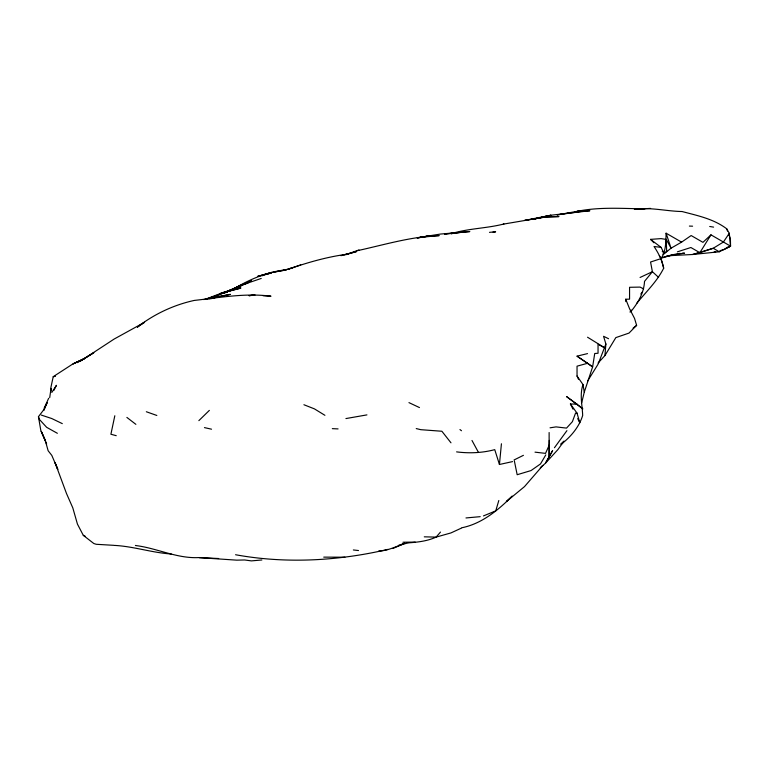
<?xml version="1.0" encoding="UTF-8"?>
<svg xmlns="http://www.w3.org/2000/svg" width="769" height="769" viewBox="0 0 769 769"><rect width="100%" height="100%" fill="white"/><g stroke="black" fill="none" stroke-linecap="round" stroke-linejoin="round"><path stroke-width="1.15" d="M578.48 379.252L577.038 376.022L577.038 366.179L587.545 363.285L592.62 366.861L584.277 392.161L581.691 402.802M549.124 432.524L549.133 456.786L545.519 463.14L540.271 467.985M549.287 440.397L549.133 456.786L552.623 450.605L545.519 463.14L557.833 449.682L564.023 441.127L560.707 444.098M598.042 363.055L604.934 355.576L605.885 343.993L603.559 336.284L608.548 338.725M512.548 461.602L499.437 464.486L501.426 443.771M630.82 311.647C637.991 303.005 643.97 292.864 644.518 281.387L652.391 271.707L650.564 262.018L661.071 258.595L663.685 268.198C657.043 281.512 645.931 292.009 636.732 303.332M44.025 410.281L44.342 407.945L48.63 398.294M49.706 397.66L51.033 388.422M577.038 376.022L582.989 384.548C579.48 394.93 582.354 405.167 582.671 415.5C579.057 427.131 570.752 436.83 561.283 444.194M728.762 234.353L730.406 238.794L730.55 246.157L710.969 234.843L702.943 242.341L691.158 235.545L681.584 242.139L666.098 233.199C665.848 241.61 666.079 251.473 661.004 258.557M114.821 415.75L110.899 434.245L116.244 435.687M77.304 362.641L93.808 352.74L83.302 359.258L73.074 363.881L84.657 358.45L72.805 363.987L53.224 376.685L50.889 387.47L51.158 391.037M498.812 500.513L495.745 510.876L483.47 515.912M605.885 343.993L598.349 363.554M46.736 403.033L44.91 408.272L38.45 416.673L40.853 430.698L45.217 440.301L48.139 450.749L51.792 455.373L57.829 469.407L55.051 462.65L66.499 493.515L72.805 507.876L77.438 524.093L83.302 535.339L93.808 543.51L96.221 544.289L114.264 545.356M549.374 444.799L545.519 453.374L535.013 452.153M53.792 390.498L56.454 385.298L51.792 392.469M630.032 312.118L631.128 310.051M44.342 407.945L47.457 402.62M545.807 454.873L540.501 463.928L531.014 470.58L517.172 474.723L514.374 460.977M598.042 364.256L587.545 381.126M710.969 234.843L699.867 252.703L692.59 254.501L671.577 255.568L662.244 257.375M604.934 355.576L615.834 337.61L629.013 333.083L636.626 325.354L634.54 318.395L629.705 309.061L625.726 299.228L629.561 299.16L629.561 287.289L640.068 287.097L643.643 288.884M650.574 208.389L634.367 209.331C650.401 206.967 666.06 211.225 682.084 211.533C697.531 215.637 713.67 218.896 726.695 228.797L729.281 233.286L723.408 242.033L713.219 248.272L699.867 252.703L690.889 247.512L677.393 251.848M566.916 430.659L554.449 447.731M640.817 294.056L642.144 292.143M440.474 532.081L436.129 537.108C427.622 541.02 418.201 542.155 408.954 542.827C398.409 544.548 389.72 550.921 378.733 550.998M198.863 420.643L209.36 410.386M663.474 254.356L671.039 248.185L681.584 242.139M540.511 467.639L542.943 465.341L524.506 486.604L506.396 501.551L512.231 496.13C498.072 510.174 481.971 523.651 461.938 527.745M633.089 328.161L636.626 325.354M662.936 254.145L666.665 251.338L666.262 239.438L661.071 238.611L650.574 239.37L653.9 242.764M137.449 327.056C154.127 314.137 173.659 304.937 194.269 300.429C219.742 297.603 245.321 292.864 271.005 296.209L263.027 295.729M137.401 327.123L144.534 322.307L114.12 339.062L83.302 359.258M719.284 251.78L713.219 248.272L692.59 254.501L719.284 251.78L730.55 246.157L729.281 233.286M514.009 459.997L523.429 455.325M234.468 288.356L224.933 292.768L251.386 280.531L235.535 287.866C251.396 278.493 268.285 271.649 286.75 269.688M640.068 277.474L652.391 271.707L658.6 277.398M235.535 287.866L248.012 282.944M461.477 528.082L450.98 532.917L436.129 537.108L424.277 536.829M224.067 292.71L240.88 285.366L261.239 278.445M392.872 548.518L404.792 543.27L398.457 545.413M224.115 292.816L235.804 288.019L224.423 292.566M267.574 274.235L272.389 272.341L257.653 276.379L271.89 272.466L261.883 275.831M205.659 299.151L222.779 292.624L240.88 288.096L219.867 293.595L240.88 286.741L224.394 292.624M206.428 299.372L230.373 290.471L209.36 298.17L210.648 297.757L203.747 299.583M715.718 251.703L713.594 252.492L715.699 251.896M726.311 247.733L730.55 246.157L724.1 249.521L719.899 250.713M300.737 264.853L287.693 269.458C306.61 262.787 326.037 257.144 345.925 254.366L346.444 254.26L340.936 255.683M356.432 250.877C383.798 244.975 410.915 236.516 439.166 235.612L419.461 237.4L440.474 234.055L469.83 231.546L444.472 234.055L461.477 232.305M358.979 249.963L345.742 254.664L356.432 251.598L344.272 254.789M208.985 298.737L230.373 294.364L211.11 298.016M662.128 257.951L671.577 254.933L679.969 253.337M293.402 267.42L282.896 270.592L273.331 272.207L286.606 269.679M210.668 298.795L219.867 296.382L209.36 298.66M587.545 337.216L604.626 347.799L598.042 344.262L598.042 353.25L594.725 353.509L592.62 366.861L577.038 356.153L587.535 353.596M503.916 224L503.32 224.135L545.519 216.973L558.784 216.579L545.519 216.973L524.516 220.443L550.94 215.233L589.89 210.744L577.038 211.36L557.189 214.878M666.502 256.067L684.535 253.145L682.247 253.241M503.503 224.096C486.143 228.499 468.158 228.374 450.98 233.757L455.69 233.026M387.951 549.374C338.245 560.995 285.876 563.908 235.564 554.737M417.24 238.025L429.967 235.689L417.423 237.996M345.925 418.567L366.938 414.885M53.224 376.685L55.493 376.329M550.046 427.824L556.025 426.891L566.532 428.102L572.386 421.691L575.558 413.097L577.038 413.145L579.797 422.787L577.711 418.596M557.189 214.907L585.353 210.841L577.038 211.36C599.339 206.736 622.4 208.591 644.951 208.86M249.204 295.757L255.01 294.921L249.05 295.642M456.584 451.874C469.234 453.508 482.403 452.96 494.746 449.644L499.437 464.486M465.976 517.95L480.212 516.662M261.893 559.976L251.386 560.889L244.638 559.976L236.804 560.159L198.489 557.592C176.86 558.611 157.222 548.259 136.007 545.577L135.392 545.423M489.478 232.334L495.649 231.834L492.996 232.046M402.985 542.232L415.183 542.078M344.887 557.208L323.739 557.131M689.389 226.086L692.59 226.182M573.011 409.175L570.406 403.946L577.038 404.206L582.825 408.906L566.532 396.554L577.038 404.206M332.323 428.65L338.072 428.91M199.2 557.612L218.646 558.515M114.821 545.423C133.854 546.461 152.185 552.757 171.237 553.988M353.356 549.96L358.498 550.546M662.244 251.232L663.907 252.924L661.071 247.368L654.025 246.503C658.456 253.049 662.186 260.412 663.685 268.198M709.71 226.48L713.594 227.124M204.458 427.612L211.533 429.189M416.231 428.573L420.778 429.679L441.887 431.255L450.98 442.819M41.286 415.068L51.792 418.547L62.299 423.632M146.331 411.742L156.838 415.462M303.909 404.734L314.415 408.868L324.922 415.318M408.954 402.62L419.461 407.57M83.302 535.339L85.321 536.31M57.367 433.293L46.669 427.333L39.373 419.413L38.45 416.673M577.038 356.153L587.545 363.285M650.574 239.37L661.071 247.368M126.875 417.413L135.873 424.353M459.949 429.554L461.487 430.746M577.038 413.145L570.406 403.946M659.302 255.587L661.071 258.595M666.262 239.438L671.039 248.185L666.098 233.199M471.983 440.464L478.443 452.364M45.217 440.301L41.286 431.39L46.63 444.059M726.695 228.797L727.522 231.017M582.989 384.548L584.277 392.161M625.726 299.228L625.783 301.592M82.302 359.844L80.303 361.036L82.283 359.854M545.519 216.387L535.013 218.838L550.94 215.233L545.519 216.387"/></g></svg>
